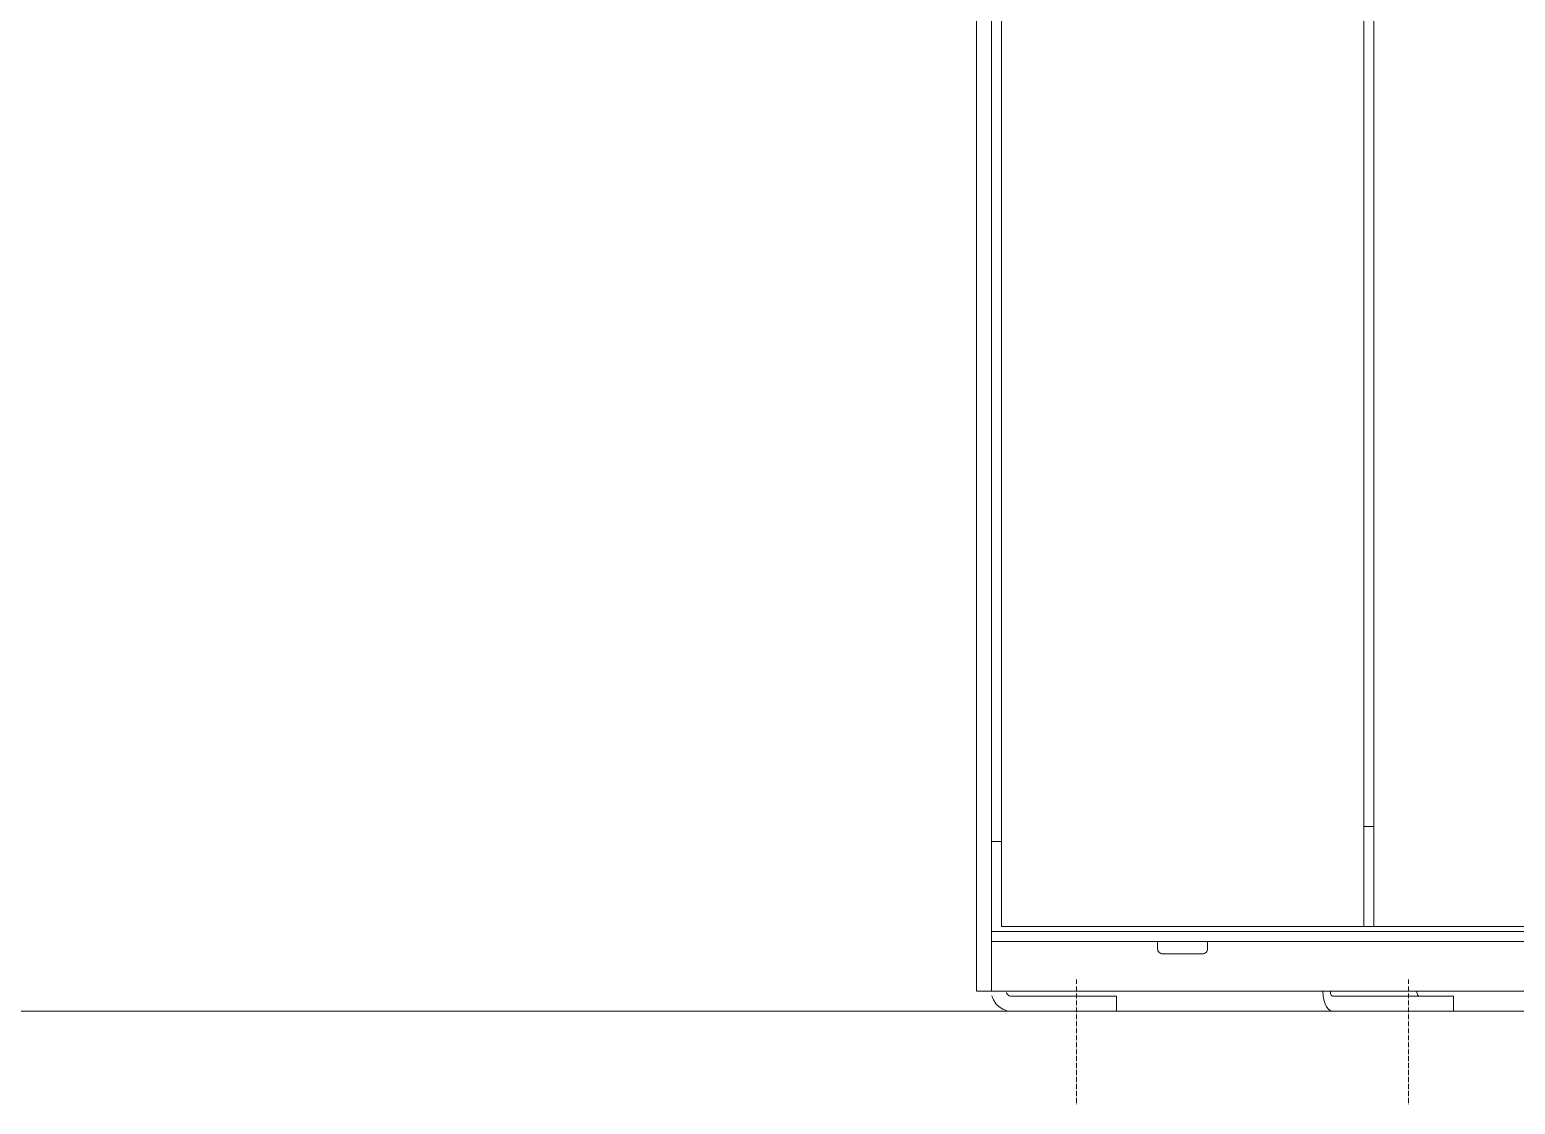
# Model space of a CAD drawing. Header units: millimetres. Extents: x 25115 to 31055, y 5999 to 10199.
# Drawn here: x 27022 to 27617, y 8718 to 9148 of the extents above; entities that cross this region are included whole.
import ezdxf

# ---------------------------------------------------------------- set-up
doc = ezdxf.new("R2010")
doc.units = ezdxf.units.MM
doc.header["$LTSCALE"] = 0.3
doc.linetypes.add('ACAD_ISO10W100', pattern=[18.5, 12, -3, 0.5, -3])
for name, color, linetype, lineweight in [('OBRYSOVA', 7, 'Continuous', 9), ('OSY', 7, 'ACAD_ISO10W100', 15), ('Visible', 7, 'Continuous', 18)]:
    doc.layers.add(name, color=color, linetype=linetype, lineweight=lineweight)

msp = doc.modelspace()

# ---------------------------------------------------------------- linework, layer by layer
at = {"layer": 'OBRYSOVA'}
msp.add_line((25943.86, 8754.87), (28211.8, 8754.87), dxfattribs=at)
at = {"layer": 'OSY', "ltscale": 0.5}
for p, q in [((27441.39, 8767.62), (27441.39, 8717.62)), ((27574.37, 8767.62), (27574.37, 8717.62))]:
    msp.add_line(p, q, dxfattribs=at)
at = {"layer": 'Visible'}
for p, q in [((27560.38, 8828.85), (27556.38, 8828.85)), ((27411.38, 8822.85), (27407.38, 8822.85)), ((27560.38, 8788.85), (27556.38, 8788.85))]:
    msp.add_line(p, q, dxfattribs=at)
at = {"layer": 'Visible', "color": 0}
for p, q in [((27407.57, 8761.09), (27408.15, 8759.39)), ((27413.43, 8762.43), (27413.55, 8762.01)), ((27413.55, 8762.01), (27413.81, 8761.63)), ((27413.81, 8761.63), (27414.13, 8761.33)), ((27414.13, 8761.33), (27414.49, 8761.07)), ((27414.49, 8761.07), (27414.93, 8760.93)), ((27414.93, 8760.93), (27415.37, 8760.87)), ((27415.37, 8760.87), (27437.37, 8760.87)), ((27437.37, 8760.87), (27441.81, 8760.87)), ((27441.81, 8760.87), (27446.05, 8760.87)), ((27446.05, 8760.87), (27449.83, 8760.87)), ((27449.83, 8760.87), (27452.99, 8760.87)), ((27452.99, 8760.87), (27455.39, 8760.87)), ((27455.39, 8760.87), (27456.85, 8760.87)), ((27456.85, 8760.87), (27457.37, 8760.87)), ((27457.37, 8760.87), (27457.37, 8754.87)), ((27540.07, 8762.85), (27540.15, 8761.09)), ((27540.15, 8761.09), (27540.45, 8759.39)), ((27543.03, 8762.85), (27543.07, 8762.43)), ((27543.07, 8762.43), (27543.15, 8762.01)), ((27543.15, 8762.01), (27543.25, 8761.63)), ((27543.25, 8761.63), (27543.41, 8761.33)), ((27543.41, 8761.33), (27543.61, 8761.07)), ((27543.61, 8761.07), (27543.83, 8760.93)), ((27543.83, 8760.93), (27544.05, 8760.87)), ((27544.05, 8760.87), (27555.05, 8760.87)), ((27555.05, 8760.87), (27578.11, 8760.87)), ((27555.05, 8760.87), (27557.71, 8760.87)), ((27557.71, 8760.87), (27561.11, 8760.87)), ((27561.11, 8760.87), (27565.05, 8760.87)), ((27565.05, 8760.87), (27569.39, 8760.87)), ((27569.39, 8760.87), (27573.87, 8760.87)), ((27573.87, 8760.87), (27578.27, 8760.87)), ((27577.71, 8762.43), (27577.69, 8762.85)), ((27577.79, 8762.01), (27577.71, 8762.43)), ((27577.91, 8761.63), (27577.79, 8762.01)), ((27578.07, 8761.33), (27577.91, 8761.63)), ((27578.27, 8761.07), (27578.07, 8761.33)), ((27578.47, 8760.93), (27578.27, 8761.07)), ((27578.27, 8760.87), (27582.37, 8760.87)), ((27578.69, 8760.87), (27578.47, 8760.93)), ((27582.37, 8760.87), (27585.97, 8760.87)), ((27585.97, 8760.87), (27588.91, 8760.87)), ((27588.91, 8760.87), (27590.99, 8760.87)), ((27590.99, 8760.87), (27592.15, 8760.87)), ((27592.15, 8760.87), (27592.37, 8760.87)), ((27592.37, 8758.87), (27592.37, 8760.87)), ((27408.15, 8759.39), (27409.11, 8757.87)), ((27409.11, 8757.87), (27410.39, 8756.61)), ((27410.39, 8756.61), (27411.91, 8755.67)), ((27411.91, 8755.67), (27413.59, 8755.07)), ((27413.59, 8755.07), (27415.37, 8754.87)), ((27415.37, 8754.87), (27437.37, 8754.87)), ((27441.81, 8754.87), (27437.37, 8754.87)), ((27446.05, 8754.87), (27441.81, 8754.87)), ((27449.83, 8754.87), (27446.05, 8754.87)), ((27452.99, 8754.87), (27449.83, 8754.87)), ((27455.39, 8754.87), (27452.99, 8754.87)), ((27456.85, 8754.87), (27455.39, 8754.87)), ((27457.37, 8754.87), (27456.85, 8754.87)), ((27540.45, 8759.39), (27540.91, 8757.87)), ((27540.91, 8757.87), (27541.55, 8756.61)), ((27541.55, 8756.61), (27542.31, 8755.67)), ((27542.31, 8755.67), (27543.15, 8755.07)), ((27543.15, 8755.07), (27544.05, 8754.87)), ((27544.05, 8754.87), (27555.05, 8754.87)), ((27557.71, 8754.87), (27555.05, 8754.87)), ((27561.11, 8754.87), (27557.71, 8754.87)), ((27565.05, 8754.87), (27561.11, 8754.87)), ((27569.39, 8754.87), (27565.05, 8754.87)), ((27573.87, 8754.87), (27569.39, 8754.87)), ((27578.27, 8754.87), (27573.87, 8754.87)), ((27582.37, 8754.87), (27578.27, 8754.87)), ((27585.97, 8754.87), (27582.37, 8754.87)), ((27588.91, 8754.87), (27585.97, 8754.87)), ((27590.99, 8754.87), (27588.91, 8754.87)), ((27592.15, 8754.87), (27590.99, 8754.87)), ((27592.37, 8754.87), (27592.15, 8754.87)), ((27592.37, 8758.87), (27592.37, 8754.87))]:
    msp.add_line(p, q, dxfattribs=at)
at = {"layer": 'Visible'}
for points in [[(27401.38, 8762.85), (27407.38, 8762.85), (27407.38, 9562.85), (27401.38, 9562.85)], [(27401.38, 8762.85), (28013.38, 8762.85), (28013.38, 9562.85), (27401.38, 9562.85)], [(27407.38, 8782.85), (28007.38, 8782.85), (28007.38, 8786.85), (27407.38, 8786.85)]]:
    msp.add_lwpolyline(points, close=True, dxfattribs=at)
at = {"layer": 'Visible', "color": 7}
for points in [[(27411.38, 8788.85), (27556.38, 8788.85), (27556.38, 9536.85), (27411.38, 9536.85)], [(27560.38, 8788.85), (27705.38, 8788.85), (27705.38, 9536.85), (27560.38, 9536.85)]]:
    msp.add_lwpolyline(points, close=True, dxfattribs=at)
at = {"layer": 'Visible'}
msp.add_lwpolyline([(27475.88, 8777.85), (27491.88, 8777.85, 0.414214), (27493.88, 8779.85), (27493.88, 8782.85), (27473.88, 8782.85), (27473.88, 8779.85, 0.414214)], format="xyb", close=True, dxfattribs=at)

doc.saveas('drawing.dxf')
